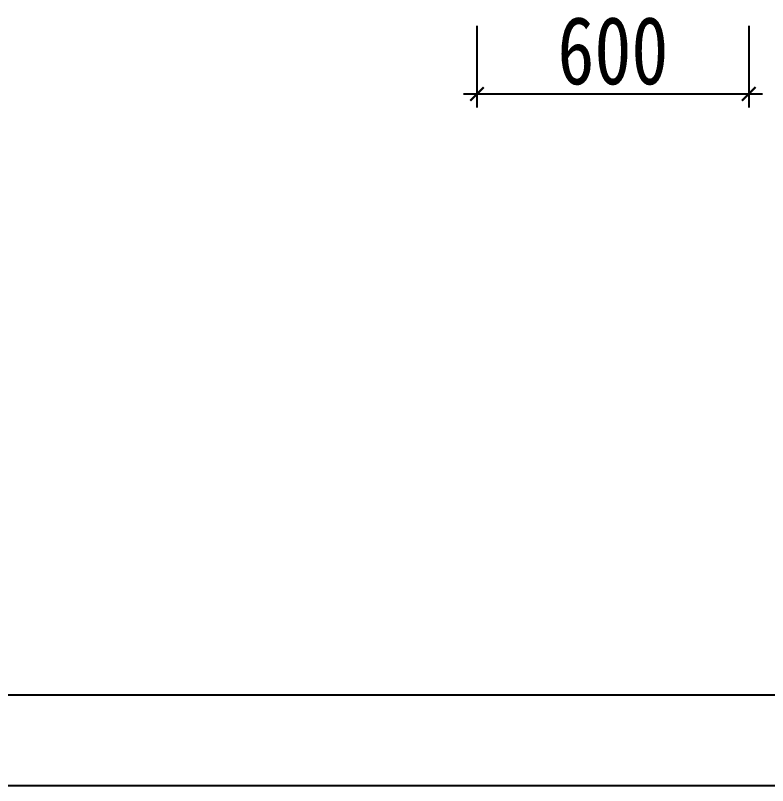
# Model space of a CAD drawing. Header units: millimetres. Extents: x -41640 to 3079702, y -5257903 to 68462.
# Drawn here: x -33088 to -31428, y 45407 to 47106 of the extents above; entities that cross this region are included whole.
import ezdxf

# ---------------------------------------------------------------- set-up
doc = ezdxf.new("R2010")
doc.units = ezdxf.units.MM
doc.header["$LTSCALE"] = 10
doc.layers.get('0').update_dxf_attribs({"color": 255})
doc.layers.get('Defpoints').update_dxf_attribs({"color": 255})
doc.styles.add('(图框)宋体', font='', dxfattribs={"width": 0.8})
doc.styles.get("Standard").update_dxf_attribs({"font": ''})
doc.styles.get('(图框)宋体').set_extended_font_data('SimSun')
doc.styles.get('Standard').set_extended_font_data('SimSun')
doc.dimstyles.get("Standard").update_dxf_attribs({"dimtxt": 0.18, "dimasz": 0.18, "dimexe": 0.18, "dimexo": 0.0625, "dimgap": 0.09, "dimtad": 0, "dimtih": 1, "dimtoh": 1, "dimdec": 4, "dimzin": 0, "dimdsep": 46, "dimtxsty": 'Standard', "dimcen": 0.09, "dimadec": 0, "dimazin": 0, "dimtfac": 1, "dimtdec": 4, "dimtofl": 0, "dimtmove": 0, "dimatfit": 3, "dimfxl": 1, "dimtolj": 1, "dimtzin": 0, "dimarcsym": 0})

# ---------------------------------------------------------------- blocks, each defined once
blk = doc.blocks.new('_ArchTick')
at = {"color": 0, "linetype": 'ByBlock', "const_width": 0.15}
blk.add_lwpolyline([(-0.5, -0.5), (0.5, 0.5)], dxfattribs=at)
blk = doc.blocks.new('*D450')
at = {"color": 250, "lineweight": -2}
for p, q in [((-32069.1, 47082.9), (-32069.1, 46902.9)), ((-31469.1, 47082.9), (-31469.1, 46902.9)), ((-32099.1, 46932.9), (-31439.1, 46932.9))]:
    blk.add_line(p, q, dxfattribs=at)
at = {"layer": 'Defpoints', "color": 0, "lineweight": 30}
for p in [(-32069.1, 47225.1), (-31469.1, 47225.1), (-31469.1, 46932.9)]:
    blk.add_point(p, dxfattribs=at)
at = {"color": 250, "lineweight": -2, "xscale": 30, "yscale": 30, "zscale": 30, "rotation": 180}
blk.add_blockref('_ArchTick', (-32069.1, 46932.9), dxfattribs=at)
at = {"color": 250, "lineweight": -2, "xscale": 30, "yscale": 30, "zscale": 30}
blk.add_blockref('_ArchTick', (-31469.1, 46932.9), dxfattribs=at)
at = {"color": 45, "insert": (-31769.1, 47027.9), "char_height": 150, "attachment_point": 5, "style": '(图框)宋体', "bg_fill": 3, "box_fill_scale": 1.1, "bg_fill_color": 256, "bg_fill_true_color": 13158600, "bg_fill_transparency": 14103168}
blk.add_mtext('600', dxfattribs=at)
blk = doc.blocks.new('_Dot')
at = {"color": 0, "linetype": 'ByBlock', "lineweight": -2}
blk.add_line((-0.5, 0), (-1, 0), dxfattribs=at)
at = {"color": 0, "linetype": 'ByBlock', "const_width": 0.5}
blk.add_lwpolyline([(-0.25, 0, 1), (0.25, 0, 1)], format="xyb", close=True, dxfattribs=at)
blk = doc.blocks.new('DOT')
at = {"color": 0, "linetype": 'ByBlock'}
blk.add_line((-0.35, 0), (-1, 0), dxfattribs=at)
at = {"color": 0, "linetype": 'ByBlock', "const_width": 0.35}
blk.add_lwpolyline([(-0.175, 0, 1), (0.175, 0, 1)], format="xyb", close=True, dxfattribs=at)
blk = doc.blocks.new('*D561')
at = {"color": 250, "lineweight": -2}
for p, q in [((-36286.1, 46276.5), (-36286.1, 45616.5)), ((-36158.7, 46246.5), (-36316.1, 46246.5)), ((-36136.1, 45646.5), (-36316.1, 45646.5))]:
    blk.add_line(p, q, dxfattribs=at)
at = {"layer": 'Defpoints', "color": 0, "lineweight": 30}
for p in [(-36128.7, 46246.5), (-36286.1, 45646.5), (3064961.4, 45646.5)]:
    blk.add_point(p, dxfattribs=at)
at = {"color": 250, "lineweight": -2, "xscale": 30, "yscale": 30, "zscale": 30}
for p, rotation in [((-36286.1, 46246.5), 90), ((-36286.1, 45646.5), 270)]:
    blk.add_blockref('_ArchTick', p, dxfattribs=dict(at, rotation=rotation))
at = {"color": 45, "insert": (-36381.1, 45946.5), "char_height": 150, "attachment_point": 5, "rotation": 90, "style": '(图框)宋体', "bg_fill": 3, "box_fill_scale": 1.1, "bg_fill_color": 256, "bg_fill_true_color": 13158600, "bg_fill_transparency": 5547808}
blk.add_mtext('600', dxfattribs=at)

msp = doc.modelspace()

# ---------------------------------------------------------------- linework, layer by layer
at = {"color": 7}
for p, q in [((-37571.3, 45607), (-31171.1, 45607)), ((-37571.3, 45407), (-29871.1, 45407))]:
    msp.add_line(p, q, dxfattribs=at)

# ---------------------------------------------------------------- dimensions: what is measured, and where the dimension line sits
at = {"color": 250}
dim = msp.add_linear_dim(base=(-31469.1, 46932.9), p1=(-32069.1, 47225.1), p2=(-31469.1, 47225.1), dimstyle='Standard', override={"dimtxt": 150, "dimasz": 30, "dimexe": 30, "dimexo": 30, "dimgap": 20, "dimtad": 1, "dimtih": 0, "dimtoh": 0, "dimdec": 0, "dimzin": 8, "dimdsep": 44, "dimtxsty": '(图框)宋体', "dimblk": 'ArchTick', "dimcen": 0.6, "dimdle": 30, "dimclrd": 250, "dimclre": 250, "dimclrt": 45, "dimtdec": 0, "dimtofl": 1, "dimtmove": 1, "dimldrblk": 'DOT', "dimfxl": 150, "dimfxlon": 1, "dimtfill": 1, "dimtolj": 0, "dimtzin": 8, "dimarcsym": 1}, dxfattribs=at)
dim.commit()
dim.dimension.update_dxf_attribs({"geometry": '*D450', "text_midpoint": (-31769.1, 47027.9)})
dim = msp.add_linear_dim(base=(-36286.1, 45646.5), p1=(-36128.7, 46246.5), p2=(3064961.4, 45646.5), angle=90, dimstyle='Standard', override={"dimtxt": 150, "dimasz": 30, "dimexe": 30, "dimexo": 30, "dimgap": 20, "dimtad": 1, "dimtih": 0, "dimtoh": 0, "dimdec": 0, "dimzin": 8, "dimdsep": 44, "dimtxsty": '(图框)宋体', "dimblk": 'ArchTick', "dimcen": 0.6, "dimdle": 30, "dimclrd": 250, "dimclre": 250, "dimclrt": 45, "dimtdec": 0, "dimtofl": 1, "dimtmove": 1, "dimldrblk": 'DOT', "dimfxl": 150, "dimfxlon": 1, "dimtfill": 1, "dimtolj": 0, "dimtzin": 8, "dimarcsym": 1}, dxfattribs=at)
dim.commit()
dim.dimension.update_dxf_attribs({"geometry": '*D561', "text_midpoint": (-36381.1, 45946.5)})

doc.saveas('drawing.dxf')
